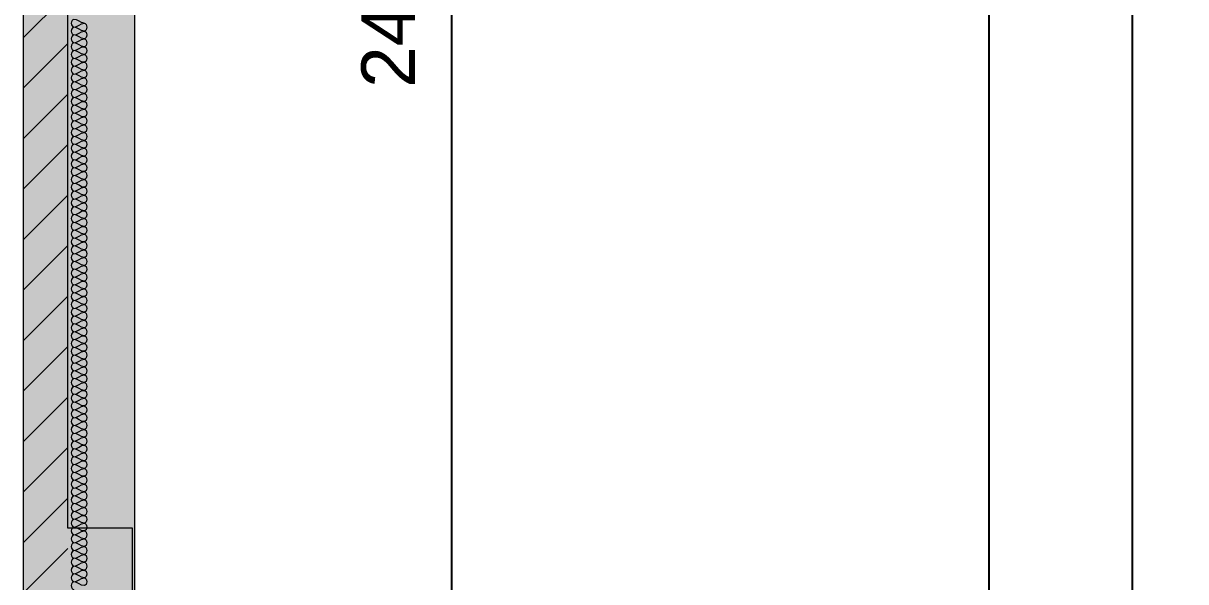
# Model space of a CAD drawing. Header units: inches. Extents: x 1913 to 24953, y -2945 to 1064.
# Drawn here: x 24172.2 to 24432.6, y -666 to -540.8 of the extents above; entities that cross this region are included whole.
import ezdxf

# ---------------------------------------------------------------- set-up
doc = ezdxf.new("R2010")
doc.units = ezdxf.units.IN
doc.header["$MEASUREMENT"] = 0
for name, color, linetype, lineweight in [('A-ANNO-DIMS', 211, 'Continuous', 9), ('A-DETL', 90, 'Continuous', 9), ('A-WALL', 113, 'Continuous', 13), ('A-WALL-PATT', 111, 'Continuous', 50)]:
    doc.layers.add(name, color=color, linetype=linetype, lineweight=lineweight)
doc.styles.add('Arial', font='arial.ttf', dxfattribs={"height": 12})
doc.dimstyles.new('Linear_-_3_32__Arial', dxfattribs={"dimscale": 12, "dimtxt": 12.243113, "dimasz": 1.333333, "dimexe": 1, "dimexo": 0.666667, "dimgap": 0.666667, "dimtad": 1, "dimdec": 5, "dimrnd": 0.03125, "dimzin": 1, "dimdsep": 46, "dimlunit": 4, "dimtxsty": 'Arial', "dimblk1": 'OBLIQUE', "dimblk2": 'OBLIQUE', "dimsah": 1, "dimcen": 0.09, "dimdle": 1, "dimazin": 0, "dimtfac": 1, "dimtdec": 4, "dimtix": 1, "dimtmove": 0, "dimatfit": 3, "dimfxl": 1, "dimtvp": 1, "dimtfill": 1, "dimfrac": 2, "dimtolj": 1, "dimtzin": 0, "dimarcsym": 2})

# ---------------------------------------------------------------- blocks, each defined once
blk = doc.blocks.new('_Oblique')
at = {"color": 0, "linetype": 'ByBlock', "lineweight": -2}
blk.add_line((-0.5, -0.5), (0.5, 0.5), dxfattribs=at)
blk = doc.blocks.new('*D806')
at = {"layer": 'A-ANNO-DIMS', "color": 0, "lineweight": -2, "transparency": 16777216}
for p, q in [((24420.62, 786.04), (24420.62, -1541.96)), ((24190, 774.04), (24432.62, 774.04)), ((24192.72, -1529.96), (24432.62, -1529.96))]:
    blk.add_line(p, q, dxfattribs=at)
at = {"layer": 'Defpoints', "color": 0, "lineweight": 0, "transparency": 16777216}
for p in [(24182, 774.04), (24184.72, -1529.96), (24420.62, -1529.96)]:
    blk.add_point(p, dxfattribs=at)
at = {"layer": 'A-ANNO-DIMS', "color": 0, "lineweight": -2, "transparency": 16777216, "xscale": 16, "yscale": 16, "zscale": 16}
for p, rotation in [((24420.62, 774.04), 90), ((24420.62, -1529.96), 270)]:
    blk.add_blockref('_Oblique', p, dxfattribs=dict(at, rotation=rotation))
at = {"layer": 'A-ANNO-DIMS', "color": 0, "lineweight": 0, "transparency": 16777216, "insert": (24406.5, -377.96), "char_height": 12, "width": 73.4587, "attachment_point": 5, "rotation": 90, "style": 'Arial'}
blk.add_mtext('\\A1;192\'-0"', dxfattribs=at)
blk = doc.blocks.new('*D759')
at = {"layer": 'A-ANNO-DIMS', "color": 0, "lineweight": -2, "transparency": 16777216}
for p, q in [((24268.17, -377.96), (24268.17, -689.96)), ((24204.72, -389.96), (24280.17, -389.96)), ((24204.72, -677.96), (24280.17, -677.96))]:
    blk.add_line(p, q, dxfattribs=at)
at = {"layer": 'Defpoints', "color": 0, "lineweight": 0, "transparency": 16777216}
for p in [(24196.72, -389.96), (24196.72, -677.96), (24268.17, -677.96)]:
    blk.add_point(p, dxfattribs=at)
at = {"layer": 'A-ANNO-DIMS', "color": 0, "lineweight": -2, "transparency": 16777216, "xscale": 16, "yscale": 16, "zscale": 16}
for p, rotation in [((24268.17, -389.96), 90), ((24268.17, -677.96), 270)]:
    blk.add_blockref('_Oblique', p, dxfattribs=dict(at, rotation=rotation))
at = {"layer": 'A-ANNO-DIMS', "color": 0, "lineweight": 0, "transparency": 16777216, "insert": (24254.04, -533.96), "char_height": 12, "width": 62.3834, "attachment_point": 5, "rotation": 90, "style": 'Arial'}
blk.add_mtext('\\A1;24\'-0"', dxfattribs=at)
blk = doc.blocks.new('*D768')
at = {"layer": 'A-ANNO-DIMS', "color": 0, "lineweight": -2, "transparency": 16777216}
for p, q in [((24388.62, -977.96), (24388.62, -53.96)), ((24184.82, -65.96), (24400.62, -65.96)), ((24205.22, -965.96), (24400.62, -965.96))]:
    blk.add_line(p, q, dxfattribs=at)
at = {"layer": 'Defpoints', "color": 0, "lineweight": 0, "transparency": 16777216}
for p in [(24176.82, -65.96), (24388.62, -65.96), (24197.22, -965.96)]:
    blk.add_point(p, dxfattribs=at)
at = {"layer": 'A-ANNO-DIMS', "color": 0, "lineweight": -2, "transparency": 16777216, "xscale": 16, "yscale": 16, "zscale": 16}
for p, rotation in [((24388.62, -65.96), 90), ((24388.62, -965.96), 270)]:
    blk.add_blockref('_Oblique', p, dxfattribs=dict(at, rotation=rotation))
at = {"layer": 'A-ANNO-DIMS', "color": 0, "lineweight": 0, "transparency": 16777216, "insert": (24374.5, -515.96), "char_height": 12, "width": 51.3081, "attachment_point": 5, "rotation": 90, "style": 'Arial'}
blk.add_mtext('\\A1;75\'-0"', dxfattribs=at)

msp = doc.modelspace()

# ---------------------------------------------------------------- hatches: boundary and pattern name
at = {"layer": 'A-WALL-PATT', "lineweight": 0}
h = msp.add_hatch(dxfattribs=at)
h.set_pattern_fill('FP_1', color=256, style=0, pattern_type=2)
h.set_pattern_definition([(50, (23317.123, 399.692), (36.72335, -3.213), [3.84, -42.24]), (355, (23317.123, 399.69), (-7.1044, 38.51274), [3.072, -33.792]), (100.451, (23320.183, 399.424), (29.62024, 35.29956), [3.263, -35.898]), (46.184, (23317.123, 409.93), (54.6425, -8.4752), [5.76, -63.36]), (96.636, (23321.68, 409.226), (47.854, 49.8752), [4.895, -53.848]), (351.184, (23317.123, 409.93), (47.8553, 49.8749), [4.608, -50.688]), (21, (23322.243, 407.372), (30.56126, -20.614), [3.84, -42.24]), (326, (23322.243, 407.37), (12.4577, 37.1283), [3.072, -33.792]), (71.451, (23324.79, 405.654), (43.02, 16.5135), [3.263, -35.898]), (37.5, (23317.123, 399.692), (0.6228, 17.04428), [1.69, -31.693, 1.69, -32.614, -33.92]), (37.5, (23317.123, 399.692), (0.6228, 17.04428), [-67.686, 1.69, -32.23]), (7.5, (23317.123, 399.692), (13.4694, 20.19387), [1.69, -17.869, 1.69, -30.925, -12.928]), (7.5, (23317.123, 399.692), (13.4694, 20.19387), [-52.173, 1.69, -11.238]), (327.5, (23305.705, 399.692), (27.33168, -1.15522), [1.69, -11.11, 1.69, -38.246, -52.992]), (327.5, (23305.705, 399.692), (27.33168, -1.15522), [-52.736, 1.69, -51.302]), (317.5, (23300.585, 399.692), (29.85903, 5.12498), [1.69, -14.95, 1.69, -24.832, -37.632]), (317.5, (23300.585, 399.692), (29.85903, 5.12498), [-43.162, 1.69, -35.942])])
h.paths.add_polyline_path([(24172.225, -35.956342), (24197.225, -35.956342), (24197.225, -46.641983), (24197.225, -66.641983), (24197.225, -142.641983), (24197.225, -162.641983), (24197.225, -965.956342), (24172.225, -965.956342), (24172.225, -291.956342), (24172.225, -271.956342), (24172.225, -172.956342), (24172.225, -162.956342)], flags=0)
h.paths.add_polyline_path([(24172.225, 193.043658), (24197.225, 193.043658), (24197.225, 0.043658), (24172.225, 0.043658)], flags=0)
h = msp.add_hatch(dxfattribs=at)
h.set_pattern_fill('FP_2', color=256, style=0, pattern_type=2)
h.set_pattern_definition([(45, (23317.1235, 399.692), (-5.656854, 5.656854), [])])
h.paths.add_polyline_path([(24172.225, 0.043658), (24182.225, 0.043658), (24182.225, 193.043658), (24172.225, 193.043658)])
h.paths.add_polyline_path([(24172.225, -965.956342), (24182.225, -965.956342), (24182.225, -35.956342), (24172.225, -35.956342)])
h.paths.add_polyline_path([(24172.225, -1325.956441), (24182.225, -1325.956441), (24182.225, -1085.956342), (24172.225, -1085.956342)])
h.paths.add_polyline_path([(24182.225, -1457.956342), (24172.225, -1457.956342), (24172.225, -1517.456342), (24182.225, -1517.456342)])

# ---------------------------------------------------------------- linework, layer by layer
at = {"layer": 'A-DETL', "lineweight": 0}
for points in [[(24183.558333, -539.956342), (24183.283347, -539.956342), (24182.666653, -540.831342), (24183.283347, -541.706342), (24183.558333, -541.706342)], [(24185.891667, -540.831342), (24185.089952, -540.831342), (24184.360048, -539.956342), (24183.558333, -539.956342)], [(24183.558333, -541.706342), (24184.360048, -541.706342), (24185.089952, -540.831342), (24185.891667, -540.831342)], [(24185.891667, -540.831342), (24186.166653, -540.831342), (24186.783347, -541.706342), (24186.166653, -542.581342), (24185.891667, -542.581342)], [(24183.558333, -541.706342), (24183.283347, -541.706342), (24182.666653, -542.581342), (24183.283347, -543.456342), (24183.558333, -543.456342)], [(24183.558333, -543.456342), (24183.283347, -543.456342), (24182.666653, -544.331342), (24183.283347, -545.206342), (24183.558333, -545.206342)], [(24185.891667, -542.581342), (24185.089952, -542.581342), (24184.360048, -541.706342), (24183.558333, -541.706342)], [(24183.558333, -543.456342), (24184.360048, -543.456342), (24185.089952, -542.581342), (24185.891667, -542.581342)], [(24185.891667, -544.331342), (24185.089952, -544.331342), (24184.360048, -543.456342), (24183.558333, -543.456342)], [(24185.891667, -542.581342), (24186.166653, -542.581342), (24186.783347, -543.456342), (24186.166653, -544.331342), (24185.891667, -544.331342)], [(24183.558333, -545.206342), (24183.283347, -545.206342), (24182.666653, -546.081342), (24183.283347, -546.956342), (24183.558333, -546.956342)], [(24183.558333, -545.206342), (24184.360048, -545.206342), (24185.089952, -544.331342), (24185.891667, -544.331342)], [(24185.891667, -546.081342), (24185.089952, -546.081342), (24184.360048, -545.206342), (24183.558333, -545.206342)], [(24183.558333, -546.956342), (24184.360048, -546.956342), (24185.089952, -546.081342), (24185.891667, -546.081342)], [(24185.891667, -544.331342), (24186.166653, -544.331342), (24186.783347, -545.206342), (24186.166653, -546.081342), (24185.891667, -546.081342)], [(24185.891667, -546.081342), (24186.166653, -546.081342), (24186.783347, -546.956342), (24186.166653, -547.831342), (24185.891667, -547.831342)], [(24183.558333, -546.956342), (24183.283347, -546.956342), (24182.666653, -547.831342), (24183.283347, -548.706342), (24183.558333, -548.706342)], [(24183.558333, -548.706342), (24183.283347, -548.706342), (24182.666653, -549.581342), (24183.283347, -550.456342), (24183.558333, -550.456342)], [(24185.891667, -547.831342), (24185.089952, -547.831342), (24184.360048, -546.956342), (24183.558333, -546.956342)], [(24183.558333, -548.706342), (24184.360048, -548.706342), (24185.089952, -547.831342), (24185.891667, -547.831342)], [(24185.891667, -549.581342), (24185.089952, -549.581342), (24184.360048, -548.706342), (24183.558333, -548.706342)], [(24185.891667, -547.831342), (24186.166653, -547.831342), (24186.783347, -548.706342), (24186.166653, -549.581342), (24185.891667, -549.581342)], [(24183.558333, -550.456342), (24183.283347, -550.456342), (24182.666653, -551.331342), (24183.283347, -552.206342), (24183.558333, -552.206342)], [(24183.558333, -550.456342), (24184.360048, -550.456342), (24185.089952, -549.581342), (24185.891667, -549.581342)], [(24185.891667, -551.331342), (24185.089952, -551.331342), (24184.360048, -550.456342), (24183.558333, -550.456342)], [(24183.558333, -552.206342), (24184.360048, -552.206342), (24185.089952, -551.331342), (24185.891667, -551.331342)], [(24185.891667, -549.581342), (24186.166653, -549.581342), (24186.783347, -550.456342), (24186.166653, -551.331342), (24185.891667, -551.331342)], [(24185.891667, -551.331342), (24186.166653, -551.331342), (24186.783347, -552.206342), (24186.166653, -553.081342), (24185.891667, -553.081342)], [(24183.558333, -552.206342), (24183.283347, -552.206342), (24182.666653, -553.081342), (24183.283347, -553.956342), (24183.558333, -553.956342)], [(24183.558333, -553.956342), (24183.283347, -553.956342), (24182.666653, -554.831342), (24183.283347, -555.706342), (24183.558333, -555.706342)], [(24185.891667, -553.081342), (24185.089952, -553.081342), (24184.360048, -552.206342), (24183.558333, -552.206342)], [(24183.558333, -553.956342), (24184.360048, -553.956342), (24185.089952, -553.081342), (24185.891667, -553.081342)], [(24185.891667, -554.831342), (24185.089952, -554.831342), (24184.360048, -553.956342), (24183.558333, -553.956342)], [(24185.891667, -553.081342), (24186.166653, -553.081342), (24186.783347, -553.956342), (24186.166653, -554.831342), (24185.891667, -554.831342)], [(24183.558333, -555.706342), (24183.283347, -555.706342), (24182.666653, -556.581342), (24183.283347, -557.456342), (24183.558333, -557.456342)], [(24183.558333, -555.706342), (24184.360048, -555.706342), (24185.089952, -554.831342), (24185.891667, -554.831342)], [(24185.891667, -556.581342), (24185.089952, -556.581342), (24184.360048, -555.706342), (24183.558333, -555.706342)], [(24183.558333, -557.456342), (24184.360048, -557.456342), (24185.089952, -556.581342), (24185.891667, -556.581342)], [(24185.891667, -554.831342), (24186.166653, -554.831342), (24186.783347, -555.706342), (24186.166653, -556.581342), (24185.891667, -556.581342)], [(24185.891667, -556.581342), (24186.166653, -556.581342), (24186.783347, -557.456342), (24186.166653, -558.331342), (24185.891667, -558.331342)], [(24183.558333, -557.456342), (24183.283347, -557.456342), (24182.666653, -558.331342), (24183.283347, -559.206342), (24183.558333, -559.206342)], [(24183.558333, -559.206342), (24183.283347, -559.206342), (24182.666653, -560.081342), (24183.283347, -560.956342), (24183.558333, -560.956342)], [(24185.891667, -558.331342), (24185.089952, -558.331342), (24184.360048, -557.456342), (24183.558333, -557.456342)], [(24183.558333, -559.206342), (24184.360048, -559.206342), (24185.089952, -558.331342), (24185.891667, -558.331342)], [(24185.891667, -560.081342), (24185.089952, -560.081342), (24184.360048, -559.206342), (24183.558333, -559.206342)], [(24185.891667, -558.331342), (24186.166653, -558.331342), (24186.783347, -559.206342), (24186.166653, -560.081342), (24185.891667, -560.081342)], [(24183.558333, -560.956342), (24183.283347, -560.956342), (24182.666653, -561.831342), (24183.283347, -562.706342), (24183.558333, -562.706342)], [(24183.558333, -560.956342), (24184.360048, -560.956342), (24185.089952, -560.081342), (24185.891667, -560.081342)], [(24185.891667, -561.831342), (24185.089952, -561.831342), (24184.360048, -560.956342), (24183.558333, -560.956342)], [(24183.558333, -562.706342), (24184.360048, -562.706342), (24185.089952, -561.831342), (24185.891667, -561.831342)], [(24185.891667, -560.081342), (24186.166653, -560.081342), (24186.783347, -560.956342), (24186.166653, -561.831342), (24185.891667, -561.831342)], [(24185.891667, -561.831342), (24186.166653, -561.831342), (24186.783347, -562.706342), (24186.166653, -563.581342), (24185.891667, -563.581342)], [(24183.558333, -562.706342), (24183.283347, -562.706342), (24182.666653, -563.581342), (24183.283347, -564.456342), (24183.558333, -564.456342)], [(24183.558333, -564.456342), (24183.283347, -564.456342), (24182.666653, -565.331342), (24183.283347, -566.206342), (24183.558333, -566.206342)], [(24185.891667, -563.581342), (24185.089952, -563.581342), (24184.360048, -562.706342), (24183.558333, -562.706342)], [(24183.558333, -564.456342), (24184.360048, -564.456342), (24185.089952, -563.581342), (24185.891667, -563.581342)], [(24185.891667, -565.331342), (24185.089952, -565.331342), (24184.360048, -564.456342), (24183.558333, -564.456342)], [(24185.891667, -563.581342), (24186.166653, -563.581342), (24186.783347, -564.456342), (24186.166653, -565.331342), (24185.891667, -565.331342)], [(24183.558333, -566.206342), (24183.283347, -566.206342), (24182.666653, -567.081342), (24183.283347, -567.956342), (24183.558333, -567.956342)], [(24183.558333, -566.206342), (24184.360048, -566.206342), (24185.089952, -565.331342), (24185.891667, -565.331342)], [(24185.891667, -567.081342), (24185.089952, -567.081342), (24184.360048, -566.206342), (24183.558333, -566.206342)], [(24183.558333, -567.956342), (24184.360048, -567.956342), (24185.089952, -567.081342), (24185.891667, -567.081342)], [(24185.891667, -565.331342), (24186.166653, -565.331342), (24186.783347, -566.206342), (24186.166653, -567.081342), (24185.891667, -567.081342)], [(24185.891667, -567.081342), (24186.166653, -567.081342), (24186.783347, -567.956342), (24186.166653, -568.831342), (24185.891667, -568.831342)], [(24183.558333, -567.956342), (24183.283347, -567.956342), (24182.666653, -568.831342), (24183.283347, -569.706342), (24183.558333, -569.706342)], [(24183.558333, -569.706342), (24183.283347, -569.706342), (24182.666653, -570.581342), (24183.283347, -571.456342), (24183.558333, -571.456342)], [(24185.891667, -568.831342), (24185.089952, -568.831342), (24184.360048, -567.956342), (24183.558333, -567.956342)], [(24183.558333, -569.706342), (24184.360048, -569.706342), (24185.089952, -568.831342), (24185.891667, -568.831342)], [(24185.891667, -570.581342), (24185.089952, -570.581342), (24184.360048, -569.706342), (24183.558333, -569.706342)], [(24185.891667, -568.831342), (24186.166653, -568.831342), (24186.783347, -569.706342), (24186.166653, -570.581342), (24185.891667, -570.581342)], [(24183.558333, -571.456342), (24183.283347, -571.456342), (24182.666653, -572.331342), (24183.283347, -573.206342), (24183.558333, -573.206342)], [(24183.558333, -571.456342), (24184.360048, -571.456342), (24185.089952, -570.581342), (24185.891667, -570.581342)], [(24185.891667, -572.331342), (24185.089952, -572.331342), (24184.360048, -571.456342), (24183.558333, -571.456342)], [(24183.558333, -573.206342), (24184.360048, -573.206342), (24185.089952, -572.331342), (24185.891667, -572.331342)], [(24185.891667, -570.581342), (24186.166653, -570.581342), (24186.783347, -571.456342), (24186.166653, -572.331342), (24185.891667, -572.331342)], [(24185.891667, -572.331342), (24186.166653, -572.331342), (24186.783347, -573.206342), (24186.166653, -574.081342), (24185.891667, -574.081342)], [(24183.558333, -573.206342), (24183.283347, -573.206342), (24182.666653, -574.081342), (24183.283347, -574.956342), (24183.558333, -574.956342)], [(24183.558333, -574.956342), (24183.283347, -574.956342), (24182.666653, -575.831342), (24183.283347, -576.706342), (24183.558333, -576.706342)], [(24185.891667, -574.081342), (24185.089952, -574.081342), (24184.360048, -573.206342), (24183.558333, -573.206342)], [(24183.558333, -574.956342), (24184.360048, -574.956342), (24185.089952, -574.081342), (24185.891667, -574.081342)], [(24185.891667, -575.831342), (24185.089952, -575.831342), (24184.360048, -574.956342), (24183.558333, -574.956342)], [(24185.891667, -574.081342), (24186.166653, -574.081342), (24186.783347, -574.956342), (24186.166653, -575.831342), (24185.891667, -575.831342)], [(24183.558333, -576.706342), (24183.283347, -576.706342), (24182.666653, -577.581342), (24183.283347, -578.456342), (24183.558333, -578.456342)], [(24183.558333, -576.706342), (24184.360048, -576.706342), (24185.089952, -575.831342), (24185.891667, -575.831342)], [(24185.891667, -577.581342), (24185.089952, -577.581342), (24184.360048, -576.706342), (24183.558333, -576.706342)], [(24183.558333, -578.456342), (24184.360048, -578.456342), (24185.089952, -577.581342), (24185.891667, -577.581342)], [(24185.891667, -575.831342), (24186.166653, -575.831342), (24186.783347, -576.706342), (24186.166653, -577.581342), (24185.891667, -577.581342)], [(24185.891667, -577.581342), (24186.166653, -577.581342), (24186.783347, -578.456342), (24186.166653, -579.331342), (24185.891667, -579.331342)], [(24183.558333, -578.456342), (24183.283347, -578.456342), (24182.666653, -579.331342), (24183.283347, -580.206342), (24183.558333, -580.206342)], [(24183.558333, -580.206342), (24183.283347, -580.206342), (24182.666653, -581.081342), (24183.283347, -581.956342), (24183.558333, -581.956342)], [(24185.891667, -579.331342), (24185.089952, -579.331342), (24184.360048, -578.456342), (24183.558333, -578.456342)], [(24183.558333, -580.206342), (24184.360048, -580.206342), (24185.089952, -579.331342), (24185.891667, -579.331342)], [(24185.891667, -581.081342), (24185.089952, -581.081342), (24184.360048, -580.206342), (24183.558333, -580.206342)], [(24185.891667, -579.331342), (24186.166653, -579.331342), (24186.783347, -580.206342), (24186.166653, -581.081342), (24185.891667, -581.081342)], [(24183.558333, -581.956342), (24183.283347, -581.956342), (24182.666653, -582.831342), (24183.283347, -583.706342), (24183.558333, -583.706342)], [(24183.558333, -581.956342), (24184.360048, -581.956342), (24185.089952, -581.081342), (24185.891667, -581.081342)], [(24185.891667, -582.831342), (24185.089952, -582.831342), (24184.360048, -581.956342), (24183.558333, -581.956342)], [(24183.558333, -583.706342), (24184.360048, -583.706342), (24185.089952, -582.831342), (24185.891667, -582.831342)], [(24185.891667, -581.081342), (24186.166653, -581.081342), (24186.783347, -581.956342), (24186.166653, -582.831342), (24185.891667, -582.831342)], [(24185.891667, -582.831342), (24186.166653, -582.831342), (24186.783347, -583.706342), (24186.166653, -584.581342), (24185.891667, -584.581342)], [(24183.558333, -583.706342), (24183.283347, -583.706342), (24182.666653, -584.581342), (24183.283347, -585.456342), (24183.558333, -585.456342)], [(24183.558333, -585.456342), (24183.283347, -585.456342), (24182.666653, -586.331342), (24183.283347, -587.206342), (24183.558333, -587.206342)], [(24185.891667, -584.581342), (24185.089952, -584.581342), (24184.360048, -583.706342), (24183.558333, -583.706342)], [(24183.558333, -585.456342), (24184.360048, -585.456342), (24185.089952, -584.581342), (24185.891667, -584.581342)], [(24185.891667, -586.331342), (24185.089952, -586.331342), (24184.360048, -585.456342), (24183.558333, -585.456342)], [(24185.891667, -584.581342), (24186.166653, -584.581342), (24186.783347, -585.456342), (24186.166653, -586.331342), (24185.891667, -586.331342)], [(24183.558333, -587.206342), (24183.283347, -587.206342), (24182.666653, -588.081342), (24183.283347, -588.956342), (24183.558333, -588.956342)], [(24183.558333, -587.206342), (24184.360048, -587.206342), (24185.089952, -586.331342), (24185.891667, -586.331342)], [(24185.891667, -588.081342), (24185.089952, -588.081342), (24184.360048, -587.206342), (24183.558333, -587.206342)], [(24183.558333, -588.956342), (24184.360048, -588.956342), (24185.089952, -588.081342), (24185.891667, -588.081342)], [(24185.891667, -586.331342), (24186.166653, -586.331342), (24186.783347, -587.206342), (24186.166653, -588.081342), (24185.891667, -588.081342)], [(24185.891667, -588.081342), (24186.166653, -588.081342), (24186.783347, -588.956342), (24186.166653, -589.831342), (24185.891667, -589.831342)], [(24183.558333, -588.956342), (24183.283347, -588.956342), (24182.666653, -589.831342), (24183.283347, -590.706342), (24183.558333, -590.706342)], [(24183.558333, -590.706342), (24183.283347, -590.706342), (24182.666653, -591.581342), (24183.283347, -592.456342), (24183.558333, -592.456342)], [(24185.891667, -589.831342), (24185.089952, -589.831342), (24184.360048, -588.956342), (24183.558333, -588.956342)], [(24183.558333, -590.706342), (24184.360048, -590.706342), (24185.089952, -589.831342), (24185.891667, -589.831342)], [(24185.891667, -591.581342), (24185.089952, -591.581342), (24184.360048, -590.706342), (24183.558333, -590.706342)], [(24185.891667, -589.831342), (24186.166653, -589.831342), (24186.783347, -590.706342), (24186.166653, -591.581342), (24185.891667, -591.581342)], [(24183.558333, -592.456342), (24183.283347, -592.456342), (24182.666653, -593.331342), (24183.283347, -594.206342), (24183.558333, -594.206342)], [(24183.558333, -592.456342), (24184.360048, -592.456342), (24185.089952, -591.581342), (24185.891667, -591.581342)], [(24185.891667, -593.331342), (24185.089952, -593.331342), (24184.360048, -592.456342), (24183.558333, -592.456342)], [(24183.558333, -594.206342), (24184.360048, -594.206342), (24185.089952, -593.331342), (24185.891667, -593.331342)], [(24185.891667, -591.581342), (24186.166653, -591.581342), (24186.783347, -592.456342), (24186.166653, -593.331342), (24185.891667, -593.331342)], [(24185.891667, -593.331342), (24186.166653, -593.331342), (24186.783347, -594.206342), (24186.166653, -595.081342), (24185.891667, -595.081342)], [(24183.558333, -594.206342), (24183.283347, -594.206342), (24182.666653, -595.081342), (24183.283347, -595.956342), (24183.558333, -595.956342)], [(24183.558333, -595.956342), (24183.283347, -595.956342), (24182.666653, -596.831342), (24183.283347, -597.706342), (24183.558333, -597.706342)], [(24185.891667, -595.081342), (24185.089952, -595.081342), (24184.360048, -594.206342), (24183.558333, -594.206342)], [(24183.558333, -595.956342), (24184.360048, -595.956342), (24185.089952, -595.081342), (24185.891667, -595.081342)], [(24185.891667, -596.831342), (24185.089952, -596.831342), (24184.360048, -595.956342), (24183.558333, -595.956342)], [(24185.891667, -595.081342), (24186.166653, -595.081342), (24186.783347, -595.956342), (24186.166653, -596.831342), (24185.891667, -596.831342)], [(24183.558333, -597.706342), (24183.283347, -597.706342), (24182.666653, -598.581342), (24183.283347, -599.456342), (24183.558333, -599.456342)], [(24183.558333, -597.706342), (24184.360048, -597.706342), (24185.089952, -596.831342), (24185.891667, -596.831342)], [(24185.891667, -598.581342), (24185.089952, -598.581342), (24184.360048, -597.706342), (24183.558333, -597.706342)], [(24183.558333, -599.456342), (24184.360048, -599.456342), (24185.089952, -598.581342), (24185.891667, -598.581342)], [(24185.891667, -596.831342), (24186.166653, -596.831342), (24186.783347, -597.706342), (24186.166653, -598.581342), (24185.891667, -598.581342)], [(24185.891667, -598.581342), (24186.166653, -598.581342), (24186.783347, -599.456342), (24186.166653, -600.331342), (24185.891667, -600.331342)], [(24183.558333, -599.456342), (24183.283347, -599.456342), (24182.666653, -600.331342), (24183.283347, -601.206342), (24183.558333, -601.206342)], [(24183.558333, -601.206342), (24183.283347, -601.206342), (24182.666653, -602.081342), (24183.283347, -602.956342), (24183.558333, -602.956342)], [(24185.891667, -600.331342), (24185.089952, -600.331342), (24184.360048, -599.456342), (24183.558333, -599.456342)], [(24183.558333, -601.206342), (24184.360048, -601.206342), (24185.089952, -600.331342), (24185.891667, -600.331342)], [(24185.891667, -602.081342), (24185.089952, -602.081342), (24184.360048, -601.206342), (24183.558333, -601.206342)], [(24185.891667, -600.331342), (24186.166653, -600.331342), (24186.783347, -601.206342), (24186.166653, -602.081342), (24185.891667, -602.081342)], [(24183.558333, -602.956342), (24183.283347, -602.956342), (24182.666653, -603.831342), (24183.283347, -604.706342), (24183.558333, -604.706342)], [(24183.558333, -602.956342), (24184.360048, -602.956342), (24185.089952, -602.081342), (24185.891667, -602.081342)], [(24185.891667, -603.831342), (24185.089952, -603.831342), (24184.360048, -602.956342), (24183.558333, -602.956342)], [(24183.558333, -604.706342), (24184.360048, -604.706342), (24185.089952, -603.831342), (24185.891667, -603.831342)], [(24185.891667, -602.081342), (24186.166653, -602.081342), (24186.783347, -602.956342), (24186.166653, -603.831342), (24185.891667, -603.831342)], [(24185.891667, -603.831342), (24186.166653, -603.831342), (24186.783347, -604.706342), (24186.166653, -605.581342), (24185.891667, -605.581342)], [(24183.558333, -604.706342), (24183.283347, -604.706342), (24182.666653, -605.581342), (24183.283347, -606.456342), (24183.558333, -606.456342)], [(24183.558333, -606.456342), (24183.283347, -606.456342), (24182.666653, -607.331342), (24183.283347, -608.206342), (24183.558333, -608.206342)], [(24185.891667, -605.581342), (24185.089952, -605.581342), (24184.360048, -604.706342), (24183.558333, -604.706342)], [(24183.558333, -606.456342), (24184.360048, -606.456342), (24185.089952, -605.581342), (24185.891667, -605.581342)], [(24185.891667, -607.331342), (24185.089952, -607.331342), (24184.360048, -606.456342), (24183.558333, -606.456342)], [(24185.891667, -605.581342), (24186.166653, -605.581342), (24186.783347, -606.456342), (24186.166653, -607.331342), (24185.891667, -607.331342)], [(24183.558333, -608.206342), (24183.283347, -608.206342), (24182.666653, -609.081342), (24183.283347, -609.956342), (24183.558333, -609.956342)], [(24183.558333, -608.206342), (24184.360048, -608.206342), (24185.089952, -607.331342), (24185.891667, -607.331342)], [(24185.891667, -609.081342), (24185.089952, -609.081342), (24184.360048, -608.206342), (24183.558333, -608.206342)], [(24183.558333, -609.956342), (24184.360048, -609.956342), (24185.089952, -609.081342), (24185.891667, -609.081342)], [(24185.891667, -607.331342), (24186.166653, -607.331342), (24186.783347, -608.206342), (24186.166653, -609.081342), (24185.891667, -609.081342)], [(24185.891667, -609.081342), (24186.166653, -609.081342), (24186.783347, -609.956342), (24186.166653, -610.831342), (24185.891667, -610.831342)], [(24183.558333, -609.956342), (24183.283347, -609.956342), (24182.666653, -610.831342), (24183.283347, -611.706342), (24183.558333, -611.706342)], [(24183.558333, -611.706342), (24183.283347, -611.706342), (24182.666653, -612.581342), (24183.283347, -613.456342), (24183.558333, -613.456342)], [(24185.891667, -610.831342), (24185.089952, -610.831342), (24184.360048, -609.956342), (24183.558333, -609.956342)], [(24183.558333, -611.706342), (24184.360048, -611.706342), (24185.089952, -610.831342), (24185.891667, -610.831342)], [(24185.891667, -612.581342), (24185.089952, -612.581342), (24184.360048, -611.706342), (24183.558333, -611.706342)], [(24185.891667, -610.831342), (24186.166653, -610.831342), (24186.783347, -611.706342), (24186.166653, -612.581342), (24185.891667, -612.581342)], [(24183.558333, -613.456342), (24183.283347, -613.456342), (24182.666653, -614.331342), (24183.283347, -615.206342), (24183.558333, -615.206342)], [(24183.558333, -613.456342), (24184.360048, -613.456342), (24185.089952, -612.581342), (24185.891667, -612.581342)], [(24185.891667, -614.331342), (24185.089952, -614.331342), (24184.360048, -613.456342), (24183.558333, -613.456342)], [(24183.558333, -615.206342), (24184.360048, -615.206342), (24185.089952, -614.331342), (24185.891667, -614.331342)], [(24185.891667, -612.581342), (24186.166653, -612.581342), (24186.783347, -613.456342), (24186.166653, -614.331342), (24185.891667, -614.331342)], [(24185.891667, -614.331342), (24186.166653, -614.331342), (24186.783347, -615.206342), (24186.166653, -616.081342), (24185.891667, -616.081342)], [(24183.558333, -615.206342), (24183.283347, -615.206342), (24182.666653, -616.081342), (24183.283347, -616.956342), (24183.558333, -616.956342)], [(24183.558333, -616.956342), (24183.283347, -616.956342), (24182.666653, -617.831342), (24183.283347, -618.706342), (24183.558333, -618.706342)], [(24185.891667, -616.081342), (24185.089952, -616.081342), (24184.360048, -615.206342), (24183.558333, -615.206342)], [(24183.558333, -616.956342), (24184.360048, -616.956342), (24185.089952, -616.081342), (24185.891667, -616.081342)], [(24185.891667, -617.831342), (24185.089952, -617.831342), (24184.360048, -616.956342), (24183.558333, -616.956342)], [(24185.891667, -616.081342), (24186.166653, -616.081342), (24186.783347, -616.956342), (24186.166653, -617.831342), (24185.891667, -617.831342)], [(24183.558333, -618.706342), (24183.283347, -618.706342), (24182.666653, -619.581342), (24183.283347, -620.456342), (24183.558333, -620.456342)], [(24183.558333, -618.706342), (24184.360048, -618.706342), (24185.089952, -617.831342), (24185.891667, -617.831342)], [(24185.891667, -619.581342), (24185.089952, -619.581342), (24184.360048, -618.706342), (24183.558333, -618.706342)], [(24183.558333, -620.456342), (24184.360048, -620.456342), (24185.089952, -619.581342), (24185.891667, -619.581342)], [(24185.891667, -617.831342), (24186.166653, -617.831342), (24186.783347, -618.706342), (24186.166653, -619.581342), (24185.891667, -619.581342)], [(24185.891667, -619.581342), (24186.166653, -619.581342), (24186.783347, -620.456342), (24186.166653, -621.331342), (24185.891667, -621.331342)], [(24183.558333, -620.456342), (24183.283347, -620.456342), (24182.666653, -621.331342), (24183.283347, -622.206342), (24183.558333, -622.206342)], [(24183.558333, -622.206342), (24183.283347, -622.206342), (24182.666653, -623.081342), (24183.283347, -623.956342), (24183.558333, -623.956342)], [(24185.891667, -621.331342), (24185.089952, -621.331342), (24184.360048, -620.456342), (24183.558333, -620.456342)], [(24183.558333, -622.206342), (24184.360048, -622.206342), (24185.089952, -621.331342), (24185.891667, -621.331342)], [(24185.891667, -623.081342), (24185.089952, -623.081342), (24184.360048, -622.206342), (24183.558333, -622.206342)], [(24185.891667, -621.331342), (24186.166653, -621.331342), (24186.783347, -622.206342), (24186.166653, -623.081342), (24185.891667, -623.081342)], [(24183.558333, -623.956342), (24183.283347, -623.956342), (24182.666653, -624.831342), (24183.283347, -625.706342), (24183.558333, -625.706342)], [(24183.558333, -623.956342), (24184.360048, -623.956342), (24185.089952, -623.081342), (24185.891667, -623.081342)], [(24185.891667, -624.831342), (24185.089952, -624.831342), (24184.360048, -623.956342), (24183.558333, -623.956342)], [(24183.558333, -625.706342), (24184.360048, -625.706342), (24185.089952, -624.831342), (24185.891667, -624.831342)], [(24185.891667, -623.081342), (24186.166653, -623.081342), (24186.783347, -623.956342), (24186.166653, -624.831342), (24185.891667, -624.831342)], [(24185.891667, -624.831342), (24186.166653, -624.831342), (24186.783347, -625.706342), (24186.166653, -626.581342), (24185.891667, -626.581342)], [(24183.558333, -625.706342), (24183.283347, -625.706342), (24182.666653, -626.581342), (24183.283347, -627.456342), (24183.558333, -627.456342)], [(24183.558333, -627.456342), (24183.283347, -627.456342), (24182.666653, -628.331342), (24183.283347, -629.206342), (24183.558333, -629.206342)], [(24185.891667, -626.581342), (24185.089952, -626.581342), (24184.360048, -625.706342), (24183.558333, -625.706342)], [(24183.558333, -627.456342), (24184.360048, -627.456342), (24185.089952, -626.581342), (24185.891667, -626.581342)], [(24185.891667, -628.331342), (24185.089952, -628.331342), (24184.360048, -627.456342), (24183.558333, -627.456342)], [(24185.891667, -626.581342), (24186.166653, -626.581342), (24186.783347, -627.456342), (24186.166653, -628.331342), (24185.891667, -628.331342)], [(24183.558333, -629.206342), (24183.283347, -629.206342), (24182.666653, -630.081342), (24183.283347, -630.956342), (24183.558333, -630.956342)], [(24183.558333, -629.206342), (24184.360048, -629.206342), (24185.089952, -628.331342), (24185.891667, -628.331342)], [(24185.891667, -630.081342), (24185.089952, -630.081342), (24184.360048, -629.206342), (24183.558333, -629.206342)], [(24183.558333, -630.956342), (24184.360048, -630.956342), (24185.089952, -630.081342), (24185.891667, -630.081342)], [(24185.891667, -628.331342), (24186.166653, -628.331342), (24186.783347, -629.206342), (24186.166653, -630.081342), (24185.891667, -630.081342)], [(24185.891667, -630.081342), (24186.166653, -630.081342), (24186.783347, -630.956342), (24186.166653, -631.831342), (24185.891667, -631.831342)], [(24183.558333, -630.956342), (24183.283347, -630.956342), (24182.666653, -631.831342), (24183.283347, -632.706342), (24183.558333, -632.706342)], [(24183.558333, -632.706342), (24183.283347, -632.706342), (24182.666653, -633.581342), (24183.283347, -634.456342), (24183.558333, -634.456342)], [(24185.891667, -631.831342), (24185.089952, -631.831342), (24184.360048, -630.956342), (24183.558333, -630.956342)], [(24183.558333, -632.706342), (24184.360048, -632.706342), (24185.089952, -631.831342), (24185.891667, -631.831342)], [(24185.891667, -633.581342), (24185.089952, -633.581342), (24184.360048, -632.706342), (24183.558333, -632.706342)], [(24185.891667, -631.831342), (24186.166653, -631.831342), (24186.783347, -632.706342), (24186.166653, -633.581342), (24185.891667, -633.581342)], [(24183.558333, -634.456342), (24183.283347, -634.456342), (24182.666653, -635.331342), (24183.283347, -636.206342), (24183.558333, -636.206342)], [(24183.558333, -634.456342), (24184.360048, -634.456342), (24185.089952, -633.581342), (24185.891667, -633.581342)], [(24185.891667, -635.331342), (24185.089952, -635.331342), (24184.360048, -634.456342), (24183.558333, -634.456342)], [(24183.558333, -636.206342), (24184.360048, -636.206342), (24185.089952, -635.331342), (24185.891667, -635.331342)], [(24185.891667, -633.581342), (24186.166653, -633.581342), (24186.783347, -634.456342), (24186.166653, -635.331342), (24185.891667, -635.331342)], [(24185.891667, -635.331342), (24186.166653, -635.331342), (24186.783347, -636.206342), (24186.166653, -637.081342), (24185.891667, -637.081342)], [(24183.558333, -636.206342), (24183.283347, -636.206342), (24182.666653, -637.081342), (24183.283347, -637.956342), (24183.558333, -637.956342)], [(24183.558333, -637.956342), (24183.283347, -637.956342), (24182.666653, -638.831342), (24183.283347, -639.706342), (24183.558333, -639.706342)], [(24185.891667, -637.081342), (24185.089952, -637.081342), (24184.360048, -636.206342), (24183.558333, -636.206342)], [(24183.558333, -637.956342), (24184.360048, -637.956342), (24185.089952, -637.081342), (24185.891667, -637.081342)], [(24185.891667, -638.831342), (24185.089952, -638.831342), (24184.360048, -637.956342), (24183.558333, -637.956342)], [(24185.891667, -637.081342), (24186.166653, -637.081342), (24186.783347, -637.956342), (24186.166653, -638.831342), (24185.891667, -638.831342)], [(24183.558333, -639.706342), (24183.283347, -639.706342), (24182.666653, -640.581342), (24183.283347, -641.456342), (24183.558333, -641.456342)], [(24183.558333, -639.706342), (24184.360048, -639.706342), (24185.089952, -638.831342), (24185.891667, -638.831342)], [(24185.891667, -640.581342), (24185.089952, -640.581342), (24184.360048, -639.706342), (24183.558333, -639.706342)], [(24185.891667, -638.831342), (24186.166653, -638.831342), (24186.783347, -639.706342), (24186.166653, -640.581342), (24185.891667, -640.581342)], [(24183.558333, -641.456342), (24183.283347, -641.456342), (24182.666653, -642.331342), (24183.283347, -643.206342), (24183.558333, -643.206342)], [(24183.558333, -641.456342), (24184.360048, -641.456342), (24185.089952, -640.581342), (24185.891667, -640.581342)], [(24185.891667, -642.331342), (24185.089952, -642.331342), (24184.360048, -641.456342), (24183.558333, -641.456342)], [(24183.558333, -643.206342), (24184.360048, -643.206342), (24185.089952, -642.331342), (24185.891667, -642.331342)], [(24185.891667, -640.581342), (24186.166653, -640.581342), (24186.783347, -641.456342), (24186.166653, -642.331342), (24185.891667, -642.331342)], [(24185.891667, -642.331342), (24186.166653, -642.331342), (24186.783347, -643.206342), (24186.166653, -644.081342), (24185.891667, -644.081342)], [(24183.558333, -643.206342), (24183.283347, -643.206342), (24182.666653, -644.081342), (24183.283347, -644.956342), (24183.558333, -644.956342)], [(24183.558333, -644.956342), (24183.283347, -644.956342), (24182.666653, -645.831342), (24183.283347, -646.706342), (24183.558333, -646.706342)], [(24185.891667, -644.081342), (24185.089952, -644.081342), (24184.360048, -643.206342), (24183.558333, -643.206342)], [(24183.558333, -644.956342), (24184.360048, -644.956342), (24185.089952, -644.081342), (24185.891667, -644.081342)], [(24185.891667, -645.831342), (24185.089952, -645.831342), (24184.360048, -644.956342), (24183.558333, -644.956342)], [(24185.891667, -644.081342), (24186.166653, -644.081342), (24186.783347, -644.956342), (24186.166653, -645.831342), (24185.891667, -645.831342)], [(24183.558333, -646.706342), (24183.283347, -646.706342), (24182.666653, -647.581342), (24183.283347, -648.456342), (24183.558333, -648.456342)], [(24183.558333, -646.706342), (24184.360048, -646.706342), (24185.089952, -645.831342), (24185.891667, -645.831342)], [(24185.891667, -647.581342), (24185.089952, -647.581342), (24184.360048, -646.706342), (24183.558333, -646.706342)], [(24183.558333, -648.456342), (24184.360048, -648.456342), (24185.089952, -647.581342), (24185.891667, -647.581342)], [(24185.891667, -645.831342), (24186.166653, -645.831342), (24186.783347, -646.706342), (24186.166653, -647.581342), (24185.891667, -647.581342)], [(24185.891667, -647.581342), (24186.166653, -647.581342), (24186.783347, -648.456342), (24186.166653, -649.331342), (24185.891667, -649.331342)], [(24183.558333, -648.456342), (24183.283347, -648.456342), (24182.666653, -649.331342), (24183.283347, -650.206342), (24183.558333, -650.206342)], [(24183.558333, -650.206342), (24183.283347, -650.206342), (24182.666653, -651.081342), (24183.283347, -651.956342), (24183.558333, -651.956342)], [(24185.891667, -649.331342), (24185.089952, -649.331342), (24184.360048, -648.456342), (24183.558333, -648.456342)], [(24183.558333, -650.206342), (24184.360048, -650.206342), (24185.089952, -649.331342), (24185.891667, -649.331342)], [(24185.891667, -651.081342), (24185.089952, -651.081342), (24184.360048, -650.206342), (24183.558333, -650.206342)], [(24185.891667, -649.331342), (24186.166653, -649.331342), (24186.783347, -650.206342), (24186.166653, -651.081342), (24185.891667, -651.081342)], [(24183.558333, -651.956342), (24183.283347, -651.956342), (24182.666653, -652.831342), (24183.283347, -653.706342), (24183.558333, -653.706342)], [(24183.558333, -651.956342), (24184.360048, -651.956342), (24185.089952, -651.081342), (24185.891667, -651.081342)], [(24185.891667, -652.831342), (24185.089952, -652.831342), (24184.360048, -651.956342), (24183.558333, -651.956342)], [(24183.558333, -653.706342), (24184.360048, -653.706342), (24185.089952, -652.831342), (24185.891667, -652.831342)], [(24185.891667, -651.081342), (24186.166653, -651.081342), (24186.783347, -651.956342), (24186.166653, -652.831342), (24185.891667, -652.831342)], [(24185.891667, -652.831342), (24186.166653, -652.831342), (24186.783347, -653.706342), (24186.166653, -654.581342), (24185.891667, -654.581342)], [(24183.558333, -653.706342), (24183.283347, -653.706342), (24182.666653, -654.581342), (24183.283347, -655.456342), (24183.558333, -655.456342)], [(24183.558333, -655.456342), (24183.283347, -655.456342), (24182.666653, -656.331342), (24183.283347, -657.206342), (24183.558333, -657.206342)], [(24185.891667, -654.581342), (24185.089952, -654.581342), (24184.360048, -653.706342), (24183.558333, -653.706342)], [(24183.558333, -655.456342), (24184.360048, -655.456342), (24185.089952, -654.581342), (24185.891667, -654.581342)], [(24185.891667, -656.331342), (24185.089952, -656.331342), (24184.360048, -655.456342), (24183.558333, -655.456342)], [(24185.891667, -654.581342), (24186.166653, -654.581342), (24186.783347, -655.456342), (24186.166653, -656.331342), (24185.891667, -656.331342)], [(24183.558333, -657.206342), (24183.283347, -657.206342), (24182.666653, -658.081342), (24183.283347, -658.956342), (24183.558333, -658.956342)], [(24183.558333, -657.206342), (24184.360048, -657.206342), (24185.089952, -656.331342), (24185.891667, -656.331342)], [(24185.891667, -658.081342), (24185.089952, -658.081342), (24184.360048, -657.206342), (24183.558333, -657.206342)], [(24183.558333, -658.956342), (24184.360048, -658.956342), (24185.089952, -658.081342), (24185.891667, -658.081342)], [(24185.891667, -656.331342), (24186.166653, -656.331342), (24186.783347, -657.206342), (24186.166653, -658.081342), (24185.891667, -658.081342)], [(24185.891667, -658.081342), (24186.166653, -658.081342), (24186.783347, -658.956342), (24186.166653, -659.831342), (24185.891667, -659.831342)], [(24183.558333, -658.956342), (24183.283347, -658.956342), (24182.666653, -659.831342), (24183.283347, -660.706342), (24183.558333, -660.706342)], [(24183.558333, -660.706342), (24183.283347, -660.706342), (24182.666653, -661.581342), (24183.283347, -662.456342), (24183.558333, -662.456342)], [(24185.891667, -659.831342), (24185.089952, -659.831342), (24184.360048, -658.956342), (24183.558333, -658.956342)], [(24183.558333, -660.706342), (24184.360048, -660.706342), (24185.089952, -659.831342), (24185.891667, -659.831342)], [(24185.891667, -661.581342), (24185.089952, -661.581342), (24184.360048, -660.706342), (24183.558333, -660.706342)], [(24185.891667, -659.831342), (24186.166653, -659.831342), (24186.783347, -660.706342), (24186.166653, -661.581342), (24185.891667, -661.581342)], [(24183.558333, -662.456342), (24183.283347, -662.456342), (24182.666653, -663.331342), (24183.283347, -664.206342), (24183.558333, -664.206342)], [(24183.558333, -662.456342), (24184.360048, -662.456342), (24185.089952, -661.581342), (24185.891667, -661.581342)], [(24185.891667, -663.331342), (24185.089952, -663.331342), (24184.360048, -662.456342), (24183.558333, -662.456342)], [(24183.558333, -664.206342), (24184.360048, -664.206342), (24185.089952, -663.331342), (24185.891667, -663.331342)], [(24185.891667, -661.581342), (24186.166653, -661.581342), (24186.783347, -662.456342), (24186.166653, -663.331342), (24185.891667, -663.331342)], [(24185.891667, -663.331342), (24186.166653, -663.331342), (24186.783347, -664.206342), (24186.166653, -665.081342), (24185.891667, -665.081342)], [(24183.558333, -664.206342), (24183.283347, -664.206342), (24182.666653, -665.081342), (24183.283347, -665.956342), (24183.558333, -665.956342)], [(24183.558333, -665.956342), (24183.283347, -665.956342), (24182.666653, -666.831342), (24183.283347, -667.706342), (24183.558333, -667.706342)], [(24185.891667, -665.081342), (24185.089952, -665.081342), (24184.360048, -664.206342), (24183.558333, -664.206342)], [(24183.558333, -665.956342), (24184.360048, -665.956342), (24185.089952, -665.081342), (24185.891667, -665.081342)], [(24185.891667, -666.831342), (24185.089952, -666.831342), (24184.360048, -665.956342), (24183.558333, -665.956342)], [(24185.891667, -665.081342), (24186.166653, -665.081342), (24186.783347, -665.956342), (24186.166653, -666.831342), (24185.891667, -666.831342)]]:
    msp.add_open_spline(points, degree=3, dxfattribs=at)
at = {"layer": 'A-WALL', "lineweight": 0}
for p, q in [((24172.225, -35.956342), (24172.225, -965.956342)), ((24197.225, -965.956342), (24197.225, -162.641983)), ((24182.225, -653.956342), (24182.225, -389.956342)), ((24196.725, -653.956342), (24182.225, -653.956342)), ((24196.725, -677.956342), (24196.725, -653.956342))]:
    msp.add_line(p, q, dxfattribs=at)

# ---------------------------------------------------------------- dimensions: what is measured, and where the dimension line sits
at = {"layer": 'A-ANNO-DIMS', "color": 1, "lineweight": 0}
for base, p1, p2, picture, middle in [((24420.622218, -1529.956342), (24181.998223, 774.043658), (24184.725, -1529.956342), '*D806', (24406.495342, -377.956342)), ((24388.622218, -65.956342), (24197.225, -965.956342), (24176.81875, -65.956342), '*D768', (24374.495342, -515.956342)), ((24268.165337, -677.956342), (24196.725, -389.956342), (24196.725, -677.956342), '*D759', (24254.038462, -533.956342))]:
    dim = msp.add_linear_dim(base=base, p1=p1, p2=p2, angle=90, dimstyle='Linear_-_3_32__Arial', override={"dimpost": '<>', "dimfxl": 60, "dimtfill": 0}, dxfattribs=at)
    dim.commit()
    dim.dimension.update_dxf_attribs({"geometry": picture, "text_midpoint": middle})

doc.saveas('drawing.dxf')
